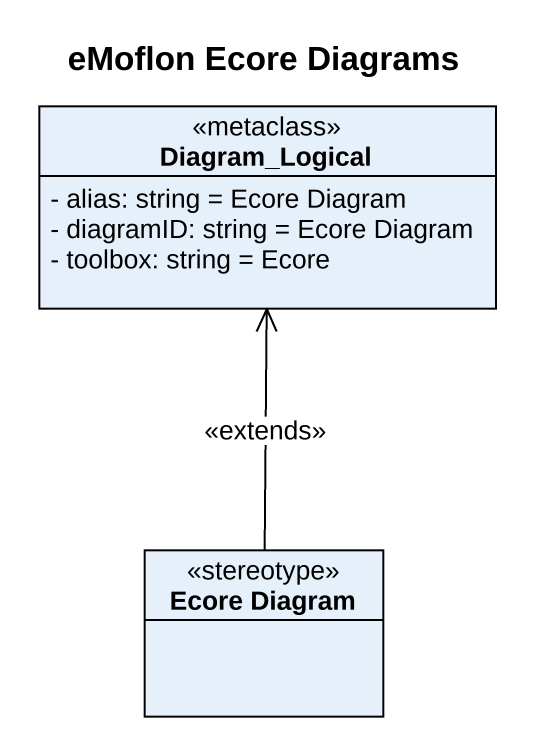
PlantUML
@startuml
title eMoflon Ecore Diagrams
hide circle
hide empty members
skinparam classAttributeIconSize 0
class Diagram_Logical <<metaclass>> {
  - alias: string = Ecore Diagram
  - diagramID: string = Ecore Diagram
  - toolbox: string = Ecore
}
class "Ecore Diagram" as Ecore_Diagram <<stereotype>>
Ecore_Diagram -up-> Diagram_Logical : <<extends>>
@enduml
